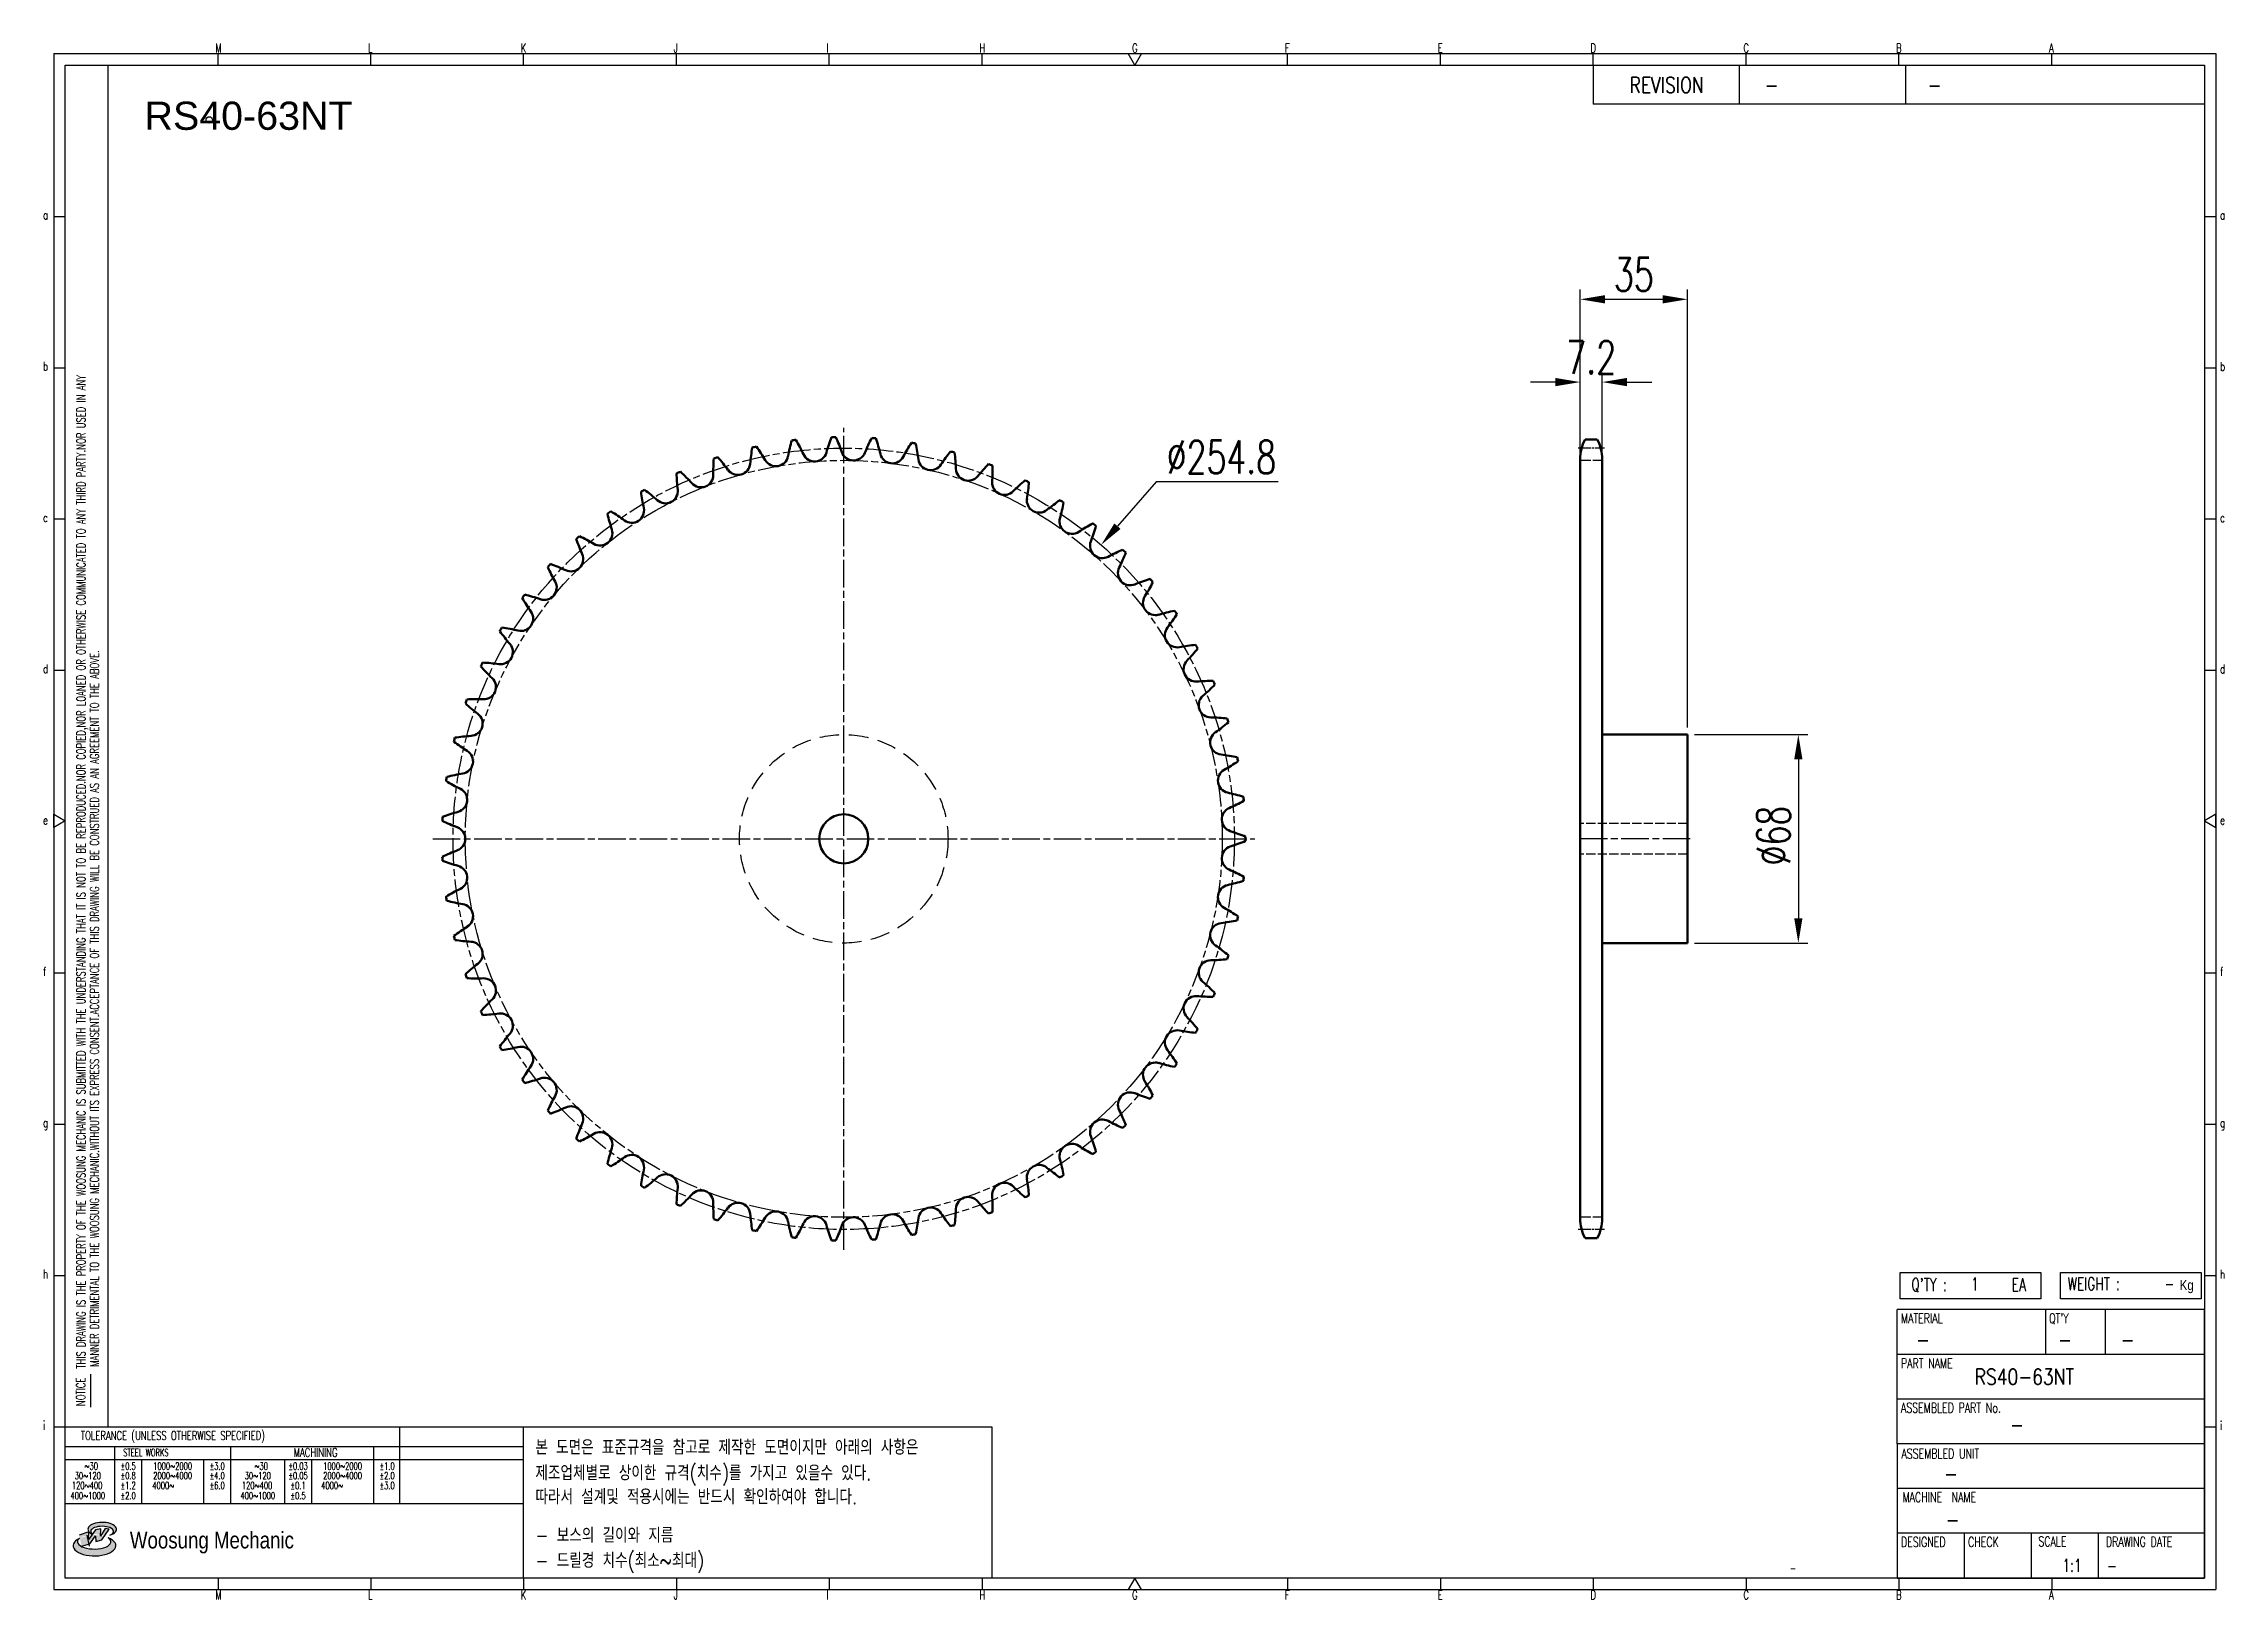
# Model space of a CAD drawing. Header units: millimetres. Extents: x 24040 to 24751, y 28 to 536.
import ezdxf
from ezdxf.enums import TextEntityAlignment as Align

# ---------------------------------------------------------------- set-up
doc = ezdxf.new("R2010")
doc.units = ezdxf.units.MM
for name, pattern in [('AM_ISO02W050', [7.5, 6, -1.5]), ('AM_ISO02W050x2', [3.75, 3, -0.75]), ('AM_ISO08W050', [18, 12, -1.5, 3, -1.5]), ('AM_ISO08W050x2', [9, 6, -0.75, 1.5, -0.75]), ('HIDDEN', [9.525, 6.35, -3.175])]:
    doc.linetypes.add(name, pattern=pattern)
for name, color, linetype, lineweight in [('AM_0N', 7, 'Continuous', 50), ('AM_3N', 6, 'AM_ISO02W050', 25), ('AM_7N', 4, 'AM_ISO08W050', 25)]:
    doc.layers.add(name, color=color, linetype=linetype, lineweight=lineweight)
for name, color, linetype in [('HL', 2, 'HIDDEN'), ('S-DIM', 7, 'Continuous'), ('TITLE', 7, 'Continuous'), ('도면레이아웃', 7, 'Continuous')]:
    doc.layers.add(name, color=color, linetype=linetype)
doc.styles.add('HAN', font='ROMANS.shx', dxfattribs={"width": 0.7, "bigfont": 'whgtxt.shx'})
doc.styles.add('HKD_ST2', font='romans.shx', dxfattribs={"width": 0.7, "height": 4, "bigfont": '@extfont2.shx'})
doc.styles.add('HSG', font='SIMPLEX.shx', dxfattribs={"width": 0.7, "bigfont": 'HSG.shx'})
doc.styles.add('ROMANS', font='romans.shx', dxfattribs={"width": 0.7, "bigfont": 'whgtxt.shx'})
doc.styles.add('SLDTEXTSTYLE4', font='arial.ttf', dxfattribs={"width": 0.8})
doc.styles.get("Standard").update_dxf_attribs({"font": 'arial.ttf'})
doc.dimstyles.new('APP23', dxfattribs={"dimscale": 4.5, "dimtxt": 2.4, "dimasz": 1.8, "dimexe": 0.7, "dimexo": 0.5, "dimgap": 0.6, "dimtad": 1, "dimtoh": 1, "dimdec": 1, "dimrnd": 0.01, "dimzin": 9, "dimdsep": 46, "dimtxsty": 'HSG', "dimcen": 0, "dimclrd": 1, "dimclre": 1, "dimclrt": 256, "dimazin": 2, "dimtp": 1, "dimtm": 1, "dimtfac": 0.5, "dimtdec": 1, "dimtix": 1, "dimtofl": 0, "dimtmove": 0, "dimatfit": 3, "dimfxl": 0, "dimtvp": 1, "dimtolj": 2, "dimlwd": -1, "dimlwe": -1, "dimarcsym": 0})

# ---------------------------------------------------------------- blocks, each defined once
blk = doc.blocks.new('SUYWSHJH')
at = {"layer": '도면레이아웃'}
h = blk.add_hatch(color=10, dxfattribs=at)
h.paths.add_polyline_path([(1.544, 35.177), (1.554, 34.966), (1.779, 35.034), (2.054, 35.422), (1.908, 35.446), (1.728, 35.167), (1.741, 35.439), (1.547, 35.405), (1.292, 35.041), (1.295, 35.33), (0.943, 35.208), (1.03, 34.8), (1.336, 34.885)])
edge = h.paths.add_edge_path()
edge.add_ellipse((1.795, 35.421), major_axis=(-0.53, 0), ratio=0.487785, start_angle=122.36065, end_angle=403.39574)
edge.add_line((1.411, 35.244), (1.419, 35.261))
edge.add_ellipse((1.798, 35.344), major_axis=(-0.423, 0), ratio=0.444396, start_angle=131.58977, end_angle=386.19408, ccw=False)
edge = h.paths.add_edge_path()
edge.add_ellipse((1.512, 34.815), major_axis=(-0.793, 0), ratio=0.480113, start_angle=314.67633, end_angle=590.85213)
edge.add_ellipse((1.501, 34.958), major_axis=(-0.62, 0), ratio=0.43311, start_angle=331.7024, end_angle=574.42495, ccw=False)
for p, q in [((0, 90.118), (80.15, 90.118)), ((0, 90.118), (0, 33.191)), ((6.089, 89.693), (6.089, 90.118)), ((11.753, 89.693), (11.753, 90.118)), ((17.418, 89.693), (17.418, 90.118)), ((23.082, 89.693), (23.082, 90.118)), ((28.746, 89.693), (28.746, 90.118)), ((34.411, 89.693), (34.411, 90.118)), ((45.739, 89.693), (45.739, 90.118)), ((51.404, 89.693), (51.404, 90.118)), ((57.068, 89.693), (57.068, 90.118)), ((62.732, 89.693), (62.732, 90.118)), ((68.397, 89.693), (68.397, 90.118)), ((74.061, 89.693), (74.061, 90.118)), ((80.15, 90.118), (80.15, 33.191)), ((0, 84.085), (0.425, 84.085)), ((79.725, 84.085), (80.15, 84.085)), ((0, 78.478), (0.425, 78.478)), ((79.725, 78.478), (80.15, 78.478)), ((0, 72.87), (0.425, 72.87)), ((79.725, 72.87), (80.15, 72.87)), ((0, 67.262), (0.425, 67.262)), ((79.725, 67.262), (80.15, 67.262)), ((0, 56.047), (0.425, 56.047)), ((79.725, 56.047), (80.15, 56.047)), ((0, 50.439), (0.425, 50.439)), ((79.725, 50.439), (80.15, 50.439)), ((0, 44.832), (0.425, 44.832)), ((79.725, 44.832), (80.15, 44.832)), ((1.377, 39.947), (1.377, 41.174)), ((0, 39.224), (0.425, 39.224)), ((79.725, 39.224), (80.15, 39.224)), ((0, 33.191), (80.15, 33.191)), ((6.089, 33.616), (6.089, 33.191)), ((11.753, 33.616), (11.753, 33.191)), ((17.418, 33.616), (17.418, 33.191)), ((23.082, 33.616), (23.082, 33.191)), ((28.746, 33.616), (28.746, 33.191)), ((34.411, 33.616), (34.411, 33.191)), ((45.739, 33.616), (45.739, 33.191)), ((51.404, 33.616), (51.404, 33.191)), ((57.068, 33.616), (57.068, 33.191)), ((62.732, 33.616), (62.732, 33.191)), ((68.397, 33.616), (68.397, 33.191)), ((74.061, 33.616), (74.061, 33.191))]:
    blk.add_line(p, q)
at = {"color": 2}
for p, q in [((2.017, 39.224), (2.017, 89.693)), ((0.425, 39.224), (17.418, 39.224)), ((12.816, 39.224), (12.816, 36.382)), ((17.418, 33.616), (17.418, 39.224)), ((0.425, 38.487), (17.418, 38.487)), ((0.425, 38.012), (17.418, 38.012)), ((2.257, 38.487), (2.257, 36.382)), ((3.257, 38.012), (3.257, 36.382)), ((5.557, 38.012), (5.557, 36.382)), ((6.557, 38.5), (6.557, 36.382)), ((8.557, 38.012), (8.557, 36.382)), ((9.557, 38.026), (9.557, 36.382)), ((11.857, 38.487), (11.857, 36.382)), ((0.425, 36.382), (17.418, 36.382))]:
    blk.add_line(p, q, dxfattribs=at)
at = {"color": 6, "ltscale": 0.5}
for p, q in [((57.068, 89.693), (57.068, 88.246)), ((62.47, 89.693), (62.47, 88.246)), ((68.635, 89.693), (68.635, 88.246)), ((79.725, 88.246), (57.068, 88.246)), ((68.336, 38.59), (68.336, 43.563)), ((79.725, 43.563), (68.336, 43.563)), ((73.827, 43.563), (73.827, 41.905)), ((76.037, 43.563), (76.037, 41.905)), ((79.725, 38.59), (79.725, 43.563)), ((79.725, 41.905), (68.336, 41.905)), ((79.725, 40.248), (68.336, 40.248)), ((68.336, 38.59), (68.336, 33.616)), ((79.725, 38.59), (68.336, 38.59)), ((79.725, 33.616), (79.725, 38.59)), ((79.725, 36.932), (68.336, 36.932)), ((79.725, 35.274), (68.336, 35.274)), ((70.822, 33.616), (70.822, 35.274)), ((73.309, 33.616), (73.309, 35.274)), ((75.796, 33.616), (75.796, 35.274)), ((68.336, 33.616), (79.725, 33.616))]:
    blk.add_line(p, q, dxfattribs=at)
for points in [[(40.075, 89.693), (39.83, 90.118), (40.32, 90.118)], [(0.425, 89.693), (79.725, 89.693), (79.725, 33.616), (0.425, 33.616)], [(0.425, 61.679), (0, 61.433), (0, 61.924)], [(79.725, 61.679), (80.15, 61.433), (80.15, 61.924)], [(40.075, 33.616), (39.83, 33.191), (40.32, 33.191)]]:
    blk.add_lwpolyline(points, close=True)
at = {"layer": 'TITLE', "color": 20}
for p, q in [((68.449, 43.961), (68.449, 44.936)), ((68.449, 44.936), (73.654, 44.936)), ((73.654, 44.936), (73.654, 43.961)), ((74.39, 43.961), (74.39, 44.936)), ((74.39, 44.936), (79.595, 44.936)), ((79.595, 44.936), (79.595, 43.961)), ((73.654, 43.961), (68.449, 43.961)), ((79.595, 43.961), (74.39, 43.961))]:
    blk.add_line(p, q, dxfattribs=at)
at = {"layer": '도면레이아웃'}
for p, q in [((1.295, 35.33), (0.943, 35.208)), ((1.03, 34.8), (1.336, 34.885)), ((1.224, 35.208), (1.311, 34.8)), ((1.224, 35.208), (1.224, 35.208)), ((1.547, 35.405), (1.292, 35.041)), ((1.292, 35.041), (1.295, 35.33)), ((1.336, 34.885), (1.544, 35.177)), ((1.419, 35.261), (1.411, 35.244)), ((1.544, 35.177), (1.554, 34.966)), ((1.741, 35.439), (1.547, 35.405)), ((1.554, 34.966), (1.779, 35.034)), ((1.908, 35.446), (1.728, 35.167)), ((1.728, 35.167), (1.741, 35.439)), ((1.779, 35.034), (2.054, 35.422)), ((2.054, 35.422), (1.908, 35.446))]:
    blk.add_line(p, q, dxfattribs=at)
for centre, major_axis, ratio, start_param, end_param in [((1.795, 35.421), (-0.53, 0), 0.487785, 2.135596, 7.040584), ((1.512, 34.815), (-0.793, 0), 0.480113, 5.492138, 10.312315), ((1.501, 34.958), (-0.62, 0), 0.43311, 5.789299, 10.025607), ((1.798, 35.344), (-0.423, 0), 0.444396, 2.296675, 6.740358)]:
    blk.add_ellipse(centre, major_axis=major_axis, ratio=ratio, start_param=start_param, end_param=end_param, dxfattribs=at)
at = {"color": 4, "style": 'HKD_ST2', "width": 0.7}
for s, p in [('M', (5.988, 90.164)), ('L', (11.652, 90.164)), ('K', (17.316, 90.164)), ('J', (22.981, 90.164)), ('I', (28.645, 90.164)), ('H', (34.309, 90.164)), ('G', (39.974, 90.164)), ('F', (45.638, 90.164)), ('E', (51.302, 90.164)), ('D', (56.967, 90.164)), ('C', (62.631, 90.164)), ('B', (68.295, 90.164)), ('A', (73.96, 90.164)), ('a', (-0.395, 83.976)), ('a', (80.305, 83.97)), ('b', (-0.395, 78.368)), ('b', (80.305, 78.362)), ('c', (-0.395, 72.76)), ('c', (80.305, 72.754)), ('d', (-0.395, 67.153)), ('d', (80.305, 67.147)), ('e', (-0.395, 61.545)), ('e', (80.305, 61.539)), ('f', (-0.395, 55.937)), ('f', (80.305, 55.931)), ('g', (-0.395, 50.33)), ('g', (80.305, 50.324)), ('h', (-0.395, 44.722)), ('h', (80.305, 44.716)), ('i', (-0.395, 39.114)), ('i', (80.305, 39.108)), ('M', (5.988, 32.824)), ('L', (11.652, 32.824)), ('K', (17.316, 32.824)), ('J', (22.981, 32.824)), ('I', (28.645, 32.824)), ('H', (34.309, 32.824)), ('G', (39.974, 32.824)), ('F', (45.638, 32.824)), ('E', (51.302, 32.824)), ('D', (56.967, 32.824)), ('C', (62.631, 32.824)), ('B', (68.295, 32.824)), ('A', (73.96, 32.824))]:
    blk.add_text(s, height=0.326, dxfattribs=at).set_placement(p)
for s, height, style, width, p in [('REVISION', 0.5806, 'HAN', 0.8, (58.415, 88.664)), ('-', 0.581, 'HAN', 0.8, (63.426, 88.664)), ('-', 0.581, 'HAN', 0.8, (69.468, 88.664)), ("Q'TY : ", 0.4746, 'HKD_ST2', 0.7, (68.857, 44.253)), ('1', 0.475, 'HKD_ST2', 0.7, (71.071, 44.275)), ('EA', 0.4746, 'HKD_ST2', 0.7, (72.578, 44.253)), ('WEIGHT : ', 0.4746, 'HKD_ST2', 0.7, (74.65, 44.286)), ('-', 0.581, 'HAN', 0.8, (69.029, 42.157)), ('-', 0.581, 'HAN', 0.8, (74.289, 42.157)), ('-', 0.581, 'HAN', 0.8, (76.623, 42.157)), ('-', 0.581, 'HAN', 0.8, (72.515, 39.013)), ('-', 0.581, 'HAN', 0.8, (70.067, 37.189)), ('-', 0.581, 'HAN', 0.8, (70.126, 35.48)), ('1:1', 0.4746, 'HKD_ST2', 0.7, (74.458, 33.848)), ('-', 0.475, 'HKD_ST2', 0.7, (76.112, 33.837))]:
    blk.add_text(s, height=height, dxfattribs=dict(style=style, width=width)).set_placement(p)
at = {"color": 6, "style": 'HKD_ST2', "width": 0.7}
for s, p in [(' THIS DRAWING IS THE PROPERTY OF THE WOOSUNG MECHANIC IS SUBMITTED WITH THE UNDERSTANDING THAT IT IS NOT TO BE REPRODUCED.NOR COPIED,NOR LOANED OR OTHERWISE COMMUNICATED TO ANY THIRD PARTY.NOR USED IN ANY', (1.173, 41.217)), ('MANNER DETRIMENTAL TO THE WOOSUNG MECHANIC.WITHOUT ITS EXPRESS CONSENT.ACCEPTANCE OF THIS DRAWING WILL BE CONSTRUED AS AN AGREEMENT TO THE ABOVE.', (1.672, 41.447))]:
    blk.add_text(s, height=0.326266, rotation=90, dxfattribs=at).set_placement(p)
at = {"style": 'HKD_ST2', "width": 0.7}
blk.add_text('-', height=0.475, dxfattribs=at).set_placement((78.613, 44.286), align=Align.RIGHT)
at = {"color": 4, "style": 'HKD_ST2', "width": 0.7}
for s, height, p in [('MATERIAL', 0.3651, (68.474, 43.425)), ("QT'Y", 0.3651, (73.965, 43.425)), ('PART NAME', 0.3651, (68.474, 41.756)), ('ASSEMBLED PART No.', 0.36511, (68.474, 40.109)), ('ASSEMBLED UNIT', 0.36511, (68.49, 38.408)), ('MACHINE  NAME', 0.36511, (68.532, 36.794)), ('DESIGNED', 0.3651, (68.474, 35.136)), ('CHECK', 0.3651, (70.961, 35.136)), ('SCALE', 0.3651, (73.566, 35.153)), ('DRAWING DATE', 0.36511, (76.071, 35.141))]:
    blk.add_text(s, height=height, dxfattribs=at).set_placement(p, align=Align.TOP_LEFT)
at = {"style": 'HKD_ST2', "width": 0.7}
blk.add_text('NOTICE', height=0.3263, rotation=90, dxfattribs=at).set_placement((1.163, 39.988))
for s, height, style, width, p in [('TOLERANCE (UNLESS OTHERWISE SPECIFIED)', 0.32627, 'HKD_ST2', 0.7, (4.417, 38.896)), ('-', 0.326, 'ROMANS', 0.65, (64.469, 33.975))]:
    blk.add_text(s, height=height, dxfattribs=dict(style=style, width=width)).set_placement(p, align=Align.MIDDLE_CENTER)
at = {"color": 4, "style": 'HKD_ST2', "width": 0.7}
for s, height, p in [('STEEL WORKS', 0.26101, (3.416, 38.268)), ('MACHINING', 0.3263, (9.707, 38.27)), ('%%P0.5', 0.261, (2.757, 37.762)), ('%%P0.8', 0.261, (2.757, 37.411)), ('%%P3.0', 0.261, (6.057, 37.762)), ('%%P4.0', 0.261, (6.057, 37.411)), ('%%P0.03', 0.261, (9.057, 37.762)), ('%%P0.05', 0.261, (9.057, 37.411)), ('%%P1.0', 0.261, (12.357, 37.762)), ('%%P2.0', 0.261, (12.357, 37.411)), ('%%P1.2', 0.261, (2.757, 37.045)), ('%%P2.0', 0.261, (2.757, 36.67)), ('%%P6.0', 0.261, (6.057, 37.045)), ('%%P0.1', 0.261, (9.057, 37.045)), ('%%P0.5', 0.261, (9.057, 36.67)), ('%%P3.0', 0.261, (12.357, 37.045))]:
    blk.add_text(s, height=height, dxfattribs=at).set_placement(p, align=Align.MIDDLE)
for s, height, p in [('30%%126120', 0.261, (1.263, 37.411)), ('%%12630', 0.261, (1.389, 37.762)), ('2000%%1264000', 0.26101, (4.407, 37.411)), ('1000%%1262000', 0.26101, (4.407, 37.762)), ('30%%126120', 0.261, (7.563, 37.411)), ('%%12630', 0.261, (7.689, 37.762)), ('2000%%1264000', 0.26101, (10.707, 37.411)), ('1000%%1262000', 0.26101, (10.707, 37.762)), ('400%%1261000', 0.26101, (1.263, 36.67)), ('120%%126400', 0.26101, (1.237, 37.045)), ('4000%%126', 0.261, (4.061, 37.045)), ('400%%1261000', 0.26101, (7.563, 36.67)), ('120%%126400', 0.26101, (7.537, 37.045)), ('4000%%126', 0.261, (10.321, 37.045))]:
    blk.add_text(s, height=height, dxfattribs=at).set_placement(p, align=Align.MIDDLE_CENTER)
at = {"color": 1, "style": 'SLDTEXTSTYLE4', "width": 0.8}
blk.add_text('Woosung Mechanic', height=0.61957, dxfattribs=at).set_placement((2.822, 34.711))
at = {"layer": 'TITLE', "width": 0.8}
blk.add_text('Kg', height=0.3789, dxfattribs=at).set_placement((78.807, 44.286))
blk = doc.blocks.new('*D2')
at = {"layer": 'Defpoints', "color": 0, "transparency": 16777216}
for p in [(24384.39, 372.27), (24216.55, 180.58)]:
    blk.add_point(p, dxfattribs=at)
at = {"layer": 'S-DIM', "color": 1, "transparency": 16777216}
for p, q in [((24402.38, 392.81), (24389.73, 378.37)), ((24442.16, 392.81), (24402.38, 392.81))]:
    blk.add_line(p, q, dxfattribs=at)
blk.add_solid([(24388.71, 379.26), (24390.74, 377.48), (24384.39, 372.27)], dxfattribs=at)
at = {"layer": 'S-DIM', "transparency": 16777216, "insert": (24423.62, 400.91), "char_height": 10.8, "attachment_point": 5, "style": 'HSG'}
blk.add_mtext('\\A2;∅254.8', dxfattribs=at)
blk = doc.blocks.new('*D3')
at = {"layer": 'Defpoints', "color": 0, "transparency": 16777216}
for p in [(24547.8, 425.36), (24540.6, 399.84), (24547.8, 399.84)]:
    blk.add_point(p, dxfattribs=at)
at = {"layer": 'S-DIM', "color": 1, "transparency": 16777216}
for p, q in [((24540.6, 402.09), (24540.6, 428.51)), ((24547.8, 402.09), (24547.8, 428.51)), ((24532.5, 425.36), (24524.4, 425.36)), ((24555.9, 425.36), (24564, 425.36))]:
    blk.add_line(p, q, dxfattribs=at)
for points in [[(24532.5, 426.71), (24532.5, 424.01), (24540.6, 425.36)], [(24555.9, 426.71), (24555.9, 424.01), (24547.8, 425.36)]]:
    blk.add_solid(points, dxfattribs=at)
at = {"layer": 'S-DIM', "transparency": 16777216, "insert": (24544.2, 433.46), "char_height": 10.8, "attachment_point": 5, "style": 'HSG'}
blk.add_mtext('\\A2;7.2', dxfattribs=at)
blk = doc.blocks.new('*D4')
at = {"layer": 'Defpoints', "color": 0, "transparency": 16777216}
for p in [(24575.6, 452.36), (24540.6, 399.84), (24575.6, 310.43)]:
    blk.add_point(p, dxfattribs=at)
at = {"layer": 'S-DIM', "color": 1, "transparency": 16777216}
for p, q in [((24540.6, 402.09), (24540.6, 455.51)), ((24575.6, 312.68), (24575.6, 455.51)), ((24548.7, 452.36), (24567.5, 452.36))]:
    blk.add_line(p, q, dxfattribs=at)
for points in [[(24548.7, 453.71), (24548.7, 451.01), (24540.6, 452.36)], [(24567.5, 453.71), (24567.5, 451.01), (24575.6, 452.36)]]:
    blk.add_solid(points, dxfattribs=at)
at = {"layer": 'S-DIM', "transparency": 16777216, "insert": (24558.1, 460.46), "char_height": 10.8, "attachment_point": 5, "style": 'HSG'}
blk.add_mtext('\\A2;35', dxfattribs=at)
blk = doc.blocks.new('*D5')
at = {"layer": 'Defpoints', "color": 0, "transparency": 16777216}
for p in [(24575.6, 310.43), (24575.6, 242.43), (24611.76, 242.43)]:
    blk.add_point(p, dxfattribs=at)
at = {"layer": 'S-DIM', "color": 1, "transparency": 16777216}
for p, q in [((24577.85, 310.43), (24614.91, 310.43)), ((24611.76, 302.33), (24611.76, 250.53)), ((24577.85, 242.43), (24614.91, 242.43))]:
    blk.add_line(p, q, dxfattribs=at)
for points in [[(24610.41, 302.33), (24613.11, 302.33), (24611.76, 310.43)], [(24610.41, 250.53), (24613.11, 250.53), (24611.76, 242.43)]]:
    blk.add_solid(points, dxfattribs=at)
at = {"layer": 'S-DIM', "transparency": 16777216, "insert": (24603.66, 277.49), "char_height": 10.8, "attachment_point": 5, "rotation": 90, "style": 'HSG'}
blk.add_mtext('\\A2;%%c68', dxfattribs=at)

msp = doc.modelspace()

# ---------------------------------------------------------------- linework, layer by layer
at = {"color": 4}
msp.add_lwpolyline([(24196.08, 84.73), (24348.8, 84.73), (24348.8, 35.39), (24196.08, 35.39)], close=True, dxfattribs=at)
msp.add_circle((24093.57, 510.83), 1.06)
at = {"layer": 'AM_0N'}
for p, q in [((24542.21, 406.62), (24546.19, 406.62)), ((24540.6, 400.22), (24540.6, 152.63)), ((24547.8, 400.22), (24547.8, 152.63)), ((24547.8, 310.43), (24575.6, 310.43)), ((24575.6, 310.43), (24575.6, 242.43)), ((24547.8, 242.43), (24575.6, 242.43)), ((24542.21, 146.23), (24546.19, 146.23))]:
    msp.add_line(p, q, dxfattribs=at)
msp.add_circle((24300.47, 276.43), 8, dxfattribs=at)
for centre, radius, start, end in [((24343.22, 389.65), 62.01, 164.35805, 169.28571), ((24300.47, 276.43), 131.04, 96.84592, 97.4398), ((24231.11, 375.6), 62.01, 25, 29.92766), ((24354.28, 384.83), 62.01, 158.64376, 163.57143), ((24300.47, 276.43), 131.04, 91.13163, 91.72551), ((24241.33, 382.01), 62.01, 19.28571, 24.21338), ((24364.8, 378.93), 62.01, 152.92948, 157.85714), ((24300.47, 276.43), 131.04, 85.41735, 86.01122), ((24252.14, 387.38), 62.01, 13.57143, 18.49909), ((24374.69, 372.02), 62.01, 147.21519, 152.14286), ((24300.47, 276.43), 131.04, 79.70306, 80.29694), ((24263.42, 391.64), 62.01, 7.85714, 12.78481), ((24554.1, 400.22), 13.5, 151.70092, 180), ((24534.3, 400.22), 13.5, 0, 28.29908), ((24319.93, 395.87), 62.01, 175.78662, 180.71429), ((24300.47, 276.43), 131.04, 108.27449, 108.86837), ((24212.83, 359.89), 62.01, 36.42857, 41.35624), ((24265.96, 399.1), 4.01, 216.42857, 355), ((24331.73, 393.34), 62.01, 170.07234, 175), ((24300.47, 276.43), 131.04, 102.5602, 103.15408), ((24221.58, 368.2), 62.01, 30.71429, 35.64195), ((24278.34, 401.92), 4.01, 210.71429, 349.28571), ((24290.95, 403.5), 4.01, 205, 343.57143), ((24303.65, 403.82), 4.01, 199.28571, 337.85714), ((24316.32, 402.87), 4.01, 193.57143, 332.14286), ((24328.83, 400.66), 4.01, 187.85714, 326.42857), ((24383.84, 364.15), 62.01, 141.50091, 146.42857), ((24300.47, 276.43), 131.04, 73.98878, 74.58265), ((24275.08, 394.75), 62.01, 2.14286, 7.07052), ((24392.16, 355.42), 62.01, 135.78662, 140.71429), ((24300.47, 276.43), 131.04, 68.27449, 68.86837), ((24300.47, 276.43), 131.04, 113.98878, 114.58265), ((24307.94, 397.22), 62.01, 181.50091, 186.42857), ((24204.96, 350.75), 62.01, 42.14286, 47.07052), ((24253.92, 395.05), 4.01, 222.14286, 0.71429), ((24341.06, 397.22), 4.01, 182.14286, 320.71429), ((24352.88, 392.58), 4.01, 176.42857, 315), ((24286.99, 396.7), 62.01, 356.42857, 1.35624), ((24399.57, 345.9), 62.01, 130.07234, 135), ((24300.47, 276.43), 131.04, 62.5602, 63.15408), ((24299.03, 397.44), 62.01, 350.71429, 355.64195), ((24231.33, 383.47), 4.01, 233.57143, 12.14286), ((24300.47, 276.43), 131.04, 119.70306, 120.29694), ((24295.88, 397.36), 62.01, 187.21519, 192.14286), ((24198.03, 340.87), 62.01, 47.85714, 52.78481), ((24242.34, 389.83), 4.01, 227.85714, 6.42857), ((24364.19, 386.79), 4.01, 170.71429, 309.28571), ((24405.99, 335.68), 62.01, 124.35805, 129.28571), ((24311.08, 396.98), 62.01, 345, 349.92766), ((24300.47, 276.43), 131.04, 56.84592, 57.4398), ((24221.02, 376.06), 4.01, 239.28571, 17.85714), ((24300.47, 276.43), 131.04, 125.41735, 126.01122), ((24283.86, 396.3), 62.01, 192.92948, 197.85714), ((24192.13, 330.35), 62.01, 53.57143, 58.49909), ((24374.86, 379.89), 4.01, 165, 303.57143), ((24411.37, 324.88), 62.01, 118.64376, 123.57143), ((24323.03, 395.33), 62.01, 339.28571, 344.21338), ((24300.47, 276.43), 131.04, 51.13163, 51.72551), ((24300.47, 276.43), 131.04, 131.13163, 131.72551), ((24272.01, 394.05), 62.01, 198.64376, 203.57143), ((24187.3, 319.29), 62.01, 59.28571, 64.21338), ((24384.79, 371.97), 4.01, 159.28571, 297.85714), ((24415.64, 313.6), 62.01, 112.92948, 117.85714), ((24300.47, 276.43), 131.04, 45.41735, 46.01122), ((24300.47, 276.43), 131.04, 136.84592, 137.4398), ((24260.44, 390.64), 62.01, 204.35805, 209.28571), ((24183.59, 307.81), 62.01, 65, 69.92766), ((24211.49, 367.65), 4.01, 245, 23.57143), ((24393.89, 363.1), 4.01, 153.57143, 292.14286), ((24334.76, 392.49), 62.01, 333.57143, 338.49909), ((24300.47, 276.43), 131.04, 142.5602, 143.15408), ((24181.05, 296.02), 62.01, 70.71429, 75.64195), ((24202.85, 358.34), 4.01, 250.71429, 29.28571), ((24418.77, 301.95), 62.01, 107.21519, 112.14286), ((24346.15, 388.5), 62.01, 327.85714, 332.78481), ((24300.47, 276.43), 131.04, 39.70306, 40.29694), ((24195.18, 348.21), 4.01, 256.42857, 35), ((24249.27, 386.08), 62.01, 210.07234, 215), ((24402.05, 353.37), 4.01, 147.85714, 286.42857), ((24420.72, 290.04), 62.01, 101.50091, 106.42857), ((24357.08, 383.39), 62.01, 322.14286, 327.07052), ((24300.47, 276.43), 131.04, 33.98878, 34.58265), ((24300.47, 276.43), 131.04, 148.27449, 148.86837), ((24238.6, 380.44), 62.01, 215.78662, 220.71429), ((24179.69, 284.03), 62.01, 76.42857, 81.35624), ((24409.21, 342.87), 4.01, 142.14286, 280.71429), ((24188.56, 337.37), 4.01, 262.14286, 40.71429), ((24421.48, 278), 62.01, 95.78662, 100.71429), ((24415.28, 331.72), 4.01, 136.42857, 275), ((24367.45, 377.23), 62.01, 316.42857, 321.35624), ((24300.47, 276.43), 131.04, 28.27449, 28.86837), ((24300.47, 276.43), 131.04, 153.98878, 154.58265), ((24228.55, 373.76), 62.01, 221.50091, 226.42857), ((24179.53, 271.97), 62.01, 82.14286, 87.07052), ((24183.05, 325.93), 4.01, 267.85714, 46.42857), ((24421.04, 265.94), 62.01, 90.07234, 95), ((24300.47, 276.43), 131.04, 22.5602, 23.15408), ((24300.47, 276.43), 131.04, 159.70306, 160.29694), ((24219.22, 366.12), 62.01, 227.21519, 232.14286), ((24180.58, 259.95), 62.01, 87.85714, 92.78481), ((24420.22, 320.01), 4.01, 130.71429, 269.28571), ((24377.15, 370.06), 62.01, 310.71429, 315.64195), ((24178.7, 313.99), 4.01, 273.57143, 52.14286), ((24419.4, 253.99), 62.01, 84.35805, 89.28571), ((24386.09, 361.96), 62.01, 305, 309.92766), ((24300.47, 276.43), 131.04, 16.84592, 17.4398), ((24300.47, 276.43), 131.04, 165.41735, 166.01122), ((24210.69, 357.58), 62.01, 232.92948, 237.85714), ((24182.81, 248.09), 62.01, 93.57143, 98.49909), ((24423.96, 307.87), 4.01, 125, 263.57143), ((24175.57, 301.68), 4.01, 279.28571, 57.85714), ((24426.48, 295.42), 4.01, 119.28571, 257.85714), ((24416.57, 242.26), 62.01, 78.64376, 83.57143), ((24394.18, 353.01), 62.01, 299.28571, 304.21338), ((24300.47, 276.43), 131.04, 11.13163, 11.72551), ((24300.47, 276.43), 131.04, 171.13163, 171.72551), ((24203.06, 348.24), 62.01, 238.64376, 243.57143), ((24186.22, 236.52), 62.01, 99.28571, 104.21338), ((24173.67, 289.12), 4.01, 285, 63.57143), ((24190.76, 225.34), 62.01, 105, 109.92766), ((24427.75, 282.78), 4.01, 113.57143, 252.14286), ((24412.59, 230.87), 62.01, 72.92948, 77.85714), ((24401.34, 343.29), 62.01, 293.57143, 298.49909), ((24300.47, 276.43), 131.04, 5.41735, 6.01122), ((24300.47, 276.43), 131.04, 176.84592, 177.4398), ((24196.39, 338.18), 62.01, 244.35805, 249.28571), ((24173.04, 276.43), 4.01, 290.71429, 69.28571), ((24407.5, 219.94), 62.01, 67.21519, 72.14286), ((24196.39, 214.67), 62.01, 110.71429, 115.64195), ((24300.47, 276.43), 131.04, 182.5602, 183.15408), ((24427.75, 270.08), 4.01, 107.85714, 246.42857), ((24407.5, 332.92), 62.01, 287.85714, 292.78481), ((24300.47, 276.43), 131.04, 359.70306, 0.29694), ((24190.76, 327.51), 62.01, 250.07234, 255), ((24173.67, 263.74), 4.01, 296.42857, 75), ((24401.34, 209.56), 62.01, 61.50091, 66.42857), ((24300.47, 276.43), 131.04, 353.98878, 354.58265), ((24203.06, 204.61), 62.01, 116.42857, 121.35624), ((24300.47, 276.43), 131.04, 188.27449, 188.86837), ((24186.22, 316.34), 62.01, 255.78662, 260.71429), ((24426.48, 257.43), 4.01, 102.14286, 240.71429), ((24412.59, 321.98), 62.01, 282.14286, 287.07052), ((24175.57, 251.18), 4.01, 302.14286, 80.71429), ((24423.96, 244.98), 4.01, 96.42857, 235), ((24416.57, 310.59), 62.01, 276.42857, 281.35624), ((24394.18, 199.85), 62.01, 55.78662, 60.71429), ((24300.47, 276.43), 131.04, 348.27449, 348.86837), ((24210.69, 195.27), 62.01, 122.14286, 127.07052), ((24300.47, 276.43), 131.04, 193.98878, 194.58265), ((24182.81, 304.76), 62.01, 261.50091, 266.42857), ((24178.7, 238.87), 4.01, 307.85714, 86.42857), ((24219.22, 186.74), 62.01, 127.85714, 132.78481), ((24420.22, 232.84), 4.01, 90.71429, 229.28571), ((24419.4, 298.86), 62.01, 270.71429, 275.64195), ((24386.09, 190.9), 62.01, 50.07234, 55), ((24300.47, 276.43), 131.04, 342.5602, 343.15408), ((24300.47, 276.43), 131.04, 199.70306, 200.29694), ((24180.58, 292.91), 62.01, 267.21519, 272.14286), ((24183.05, 226.93), 4.01, 313.57143, 92.14286), ((24377.15, 182.8), 62.01, 44.35805, 49.28571), ((24228.55, 179.09), 62.01, 133.57143, 138.49909), ((24415.28, 221.14), 4.01, 85, 223.57143), ((24421.04, 286.91), 62.01, 265, 269.92766), ((24300.47, 276.43), 131.04, 336.84592, 337.4398), ((24300.47, 276.43), 131.04, 205.41735, 206.01122), ((24179.53, 280.89), 62.01, 272.92948, 277.85714), ((24188.56, 215.48), 4.01, 319.28571, 97.85714), ((24409.21, 209.98), 4.01, 79.28571, 217.85714), ((24421.48, 274.85), 62.01, 259.28571, 264.21338), ((24367.45, 175.63), 62.01, 38.64376, 43.57143), ((24300.47, 276.43), 131.04, 331.13163, 331.72551), ((24238.6, 172.41), 62.01, 139.28571, 144.21338), ((24300.47, 276.43), 131.04, 211.13163, 211.72551), ((24179.69, 268.82), 62.01, 278.64376, 283.57143), ((24195.18, 204.64), 4.01, 325, 103.57143), ((24357.08, 169.46), 62.01, 32.92948, 37.85714), ((24249.27, 166.77), 62.01, 145, 149.92766), ((24402.05, 199.48), 4.01, 73.57143, 212.14286), ((24420.72, 262.81), 62.01, 253.57143, 258.49909), ((24300.47, 276.43), 131.04, 325.41735, 326.01122), ((24300.47, 276.43), 131.04, 216.84592, 217.4398), ((24181.05, 256.83), 62.01, 284.35805, 289.28571), ((24202.85, 194.52), 4.01, 330.71429, 109.28571), ((24260.44, 162.22), 62.01, 150.71429, 155.64195), ((24393.89, 189.75), 4.01, 67.85714, 206.42857), ((24418.77, 250.91), 62.01, 247.85714, 252.78481), ((24346.15, 164.36), 62.01, 27.21519, 32.14286), ((24300.47, 276.43), 131.04, 319.70306, 320.29694), ((24300.47, 276.43), 131.04, 222.5602, 223.15408), ((24183.59, 245.04), 62.01, 290.07234, 295), ((24211.49, 185.2), 4.01, 336.42857, 115), ((24334.76, 160.36), 62.01, 21.50091, 26.42857), ((24272.01, 158.8), 62.01, 156.42857, 161.35624), ((24300.47, 276.43), 131.04, 228.27449, 228.86837), ((24187.3, 233.56), 62.01, 295.78662, 300.71429), ((24221.02, 176.8), 4.01, 342.14286, 120.71429), ((24384.79, 180.88), 4.01, 62.14286, 200.71429), ((24323.03, 157.53), 62.01, 15.78662, 20.71429), ((24415.64, 239.25), 62.01, 242.14286, 247.07052), ((24300.47, 276.43), 131.04, 313.98878, 314.58265), ((24283.86, 156.55), 62.01, 162.14286, 167.07052), ((24192.13, 222.5), 62.01, 301.50091, 306.42857), ((24231.33, 169.38), 4.01, 347.85714, 126.42857), ((24374.86, 172.96), 4.01, 56.42857, 195), ((24311.08, 155.87), 62.01, 10.07234, 15), ((24411.37, 227.97), 62.01, 236.42857, 241.35624), ((24300.47, 276.43), 131.04, 308.27449, 308.86837), ((24300.47, 276.43), 131.04, 233.98878, 234.58265), ((24295.88, 155.49), 62.01, 167.85714, 172.78481), ((24198.03, 211.98), 62.01, 307.21519, 312.14286), ((24242.34, 163.03), 4.01, 353.57143, 132.14286), ((24352.88, 160.27), 4.01, 45, 183.57143), ((24364.19, 166.07), 4.01, 50.71429, 189.28571), ((24299.03, 155.41), 62.01, 4.35805, 9.28571), ((24405.99, 217.17), 62.01, 230.71429, 235.64195), ((24300.47, 276.43), 131.04, 302.5602, 303.15408), ((24300.47, 276.43), 131.04, 239.70306, 240.29694), ((24307.94, 155.64), 62.01, 173.57143, 178.49909), ((24300.47, 276.43), 131.04, 245.41735, 246.01122), ((24204.96, 202.1), 62.01, 312.92948, 317.85714), ((24253.92, 157.8), 4.01, 359.28571, 137.85714), ((24319.93, 156.98), 62.01, 179.28571, 184.21338), ((24265.96, 153.76), 4.01, 5, 143.57143), ((24341.06, 155.63), 4.01, 39.28571, 177.85714), ((24392.16, 197.44), 62.01, 219.28571, 224.21338), ((24286.99, 156.16), 62.01, 358.64376, 3.57143), ((24399.57, 206.96), 62.01, 225, 229.92766), ((24300.47, 276.43), 131.04, 296.84592, 297.4398), ((24300.47, 276.43), 131.04, 251.13163, 251.72551), ((24212.83, 192.96), 62.01, 318.64376, 323.57143), ((24331.73, 159.51), 62.01, 185, 189.92766), ((24221.58, 184.65), 62.01, 324.35805, 329.28571), ((24278.34, 150.93), 4.01, 10.71429, 149.28571), ((24343.22, 163.21), 62.01, 190.71429, 195.64195), ((24231.11, 177.25), 62.01, 330.07234, 335), ((24290.95, 149.35), 4.01, 16.42857, 155), ((24354.28, 168.02), 62.01, 196.42857, 201.35624), ((24241.33, 170.84), 62.01, 335.78662, 340.71429), ((24303.65, 149.03), 4.01, 22.14286, 160.71429), ((24364.8, 173.92), 62.01, 202.14286, 207.07052), ((24252.14, 165.48), 62.01, 341.50091, 346.42857), ((24316.32, 149.98), 4.01, 27.85714, 166.42857), ((24374.69, 180.83), 62.01, 207.85714, 212.78481), ((24263.42, 161.22), 62.01, 347.21519, 352.14286), ((24328.83, 152.19), 4.01, 33.57143, 172.14286), ((24383.84, 188.7), 62.01, 213.57143, 218.49909), ((24300.47, 276.43), 131.04, 285.41735, 286.01122), ((24275.08, 158.1), 62.01, 352.92948, 357.85714), ((24300.47, 276.43), 131.04, 291.13163, 291.72551), ((24554.1, 152.63), 13.5, 180, 208.29908), ((24534.3, 152.63), 13.5, 331.70092, 0), ((24300.47, 276.43), 131.04, 256.84592, 257.4398), ((24300.47, 276.43), 131.04, 262.5602, 263.15408), ((24300.47, 276.43), 131.04, 268.27449, 268.86837), ((24300.47, 276.43), 131.04, 273.98878, 274.58265), ((24300.47, 276.43), 131.04, 279.70306, 280.29694)]:
    msp.add_arc(centre, radius, start, end, dxfattribs=at)
at = {"layer": 'AM_3N', "linetype": 'AM_ISO02W050x2'}
for p, q in [((24547.8, 399.84), (24540.6, 399.84)), ((24547.8, 153.01), (24540.6, 153.01))]:
    msp.add_line(p, q, dxfattribs=at)
at = {"layer": 'AM_3N', "color": 2, "linetype": 'AM_ISO02W050x2'}
for p, q in [((24575.6, 281.43), (24540.6, 281.43)), ((24575.6, 271.43), (24540.6, 271.43))]:
    msp.add_line(p, q, dxfattribs=at)
at = {"layer": 'AM_7N', "linetype": 'AM_ISO08W050x2', "ltscale": 1.5}
for p, q in [((24300.47, 142.38), (24300.47, 410.47)), ((24166.43, 276.43), (24434.52, 276.43)), ((24576.54, 276.43), (24539.83, 276.43))]:
    msp.add_line(p, q, dxfattribs=at)
at = {"layer": 'AM_7N', "linetype": 'AM_ISO08W050x2', "ltscale": 0.5}
for p, q in [((24548.56, 403.82), (24539.83, 403.82)), ((24548.56, 149.03), (24539.83, 149.03))]:
    msp.add_line(p, q, dxfattribs=at)
at = {"layer": 'AM_7N', "linetype": 'AM_ISO08W050x2', "ltscale": 1.5}
for radius in [127.39, 123.42]:
    msp.add_circle((24300.47, 276.43), radius, dxfattribs=at)
at = {"layer": 'HL'}
msp.add_circle((24300.47, 276.43), 34, dxfattribs=at)

# ---------------------------------------------------------------- block references
at = {"xscale": 8.797325011040945, "yscale": 8.797325011040945, "zscale": 8.797325011040945}
msp.add_blockref('SUYWSHJH', (24042.85, -260.34), dxfattribs=at)

# ---------------------------------------------------------------- texts
at = {"color": 2}
msp.add_text('RS40-63NT', height=9.192, dxfattribs=at).set_placement((24072.47, 507.62))
at = {"style": 'HAN', "width": 0.8}
msp.add_text('RS40-63NT', height=5.108, dxfattribs=at).set_placement((24669.28, 98.46))
at = {"color": 4, "style": 'HAN', "width": 0.8}
for s, p in [('본 도면은 표준규격을 참고로 제작한 도면이지만 아래의 사항은', (24199.91, 75.59)), ('제조업체별로 상이한 규격(치수)를 가지고 있을수 있다.', (24199.91, 67.22)), ('따라서 설계및 적용시에는 반드시 확인하여야 합니다.', (24199.91, 59.44)), ('- 보스의 길이와 지름', (24199.91, 46.91)), ('- 드릴경 치수(최소~최대)', (24199.91, 38.68))]:
    msp.add_text(s, height=4.8329, dxfattribs=at).set_placement(p)

# ---------------------------------------------------------------- dimensions: what is measured, and where the dimension line sits
at = {"layer": 'S-DIM'}
dim = msp.add_linear_dim(base=(24575.6, 452.36), p1=(24540.6, 399.84), p2=(24575.6, 310.43), dimstyle='APP23', dxfattribs=at)
dim.commit()
dim.dimension.update_dxf_attribs({"geometry": '*D4', "text_midpoint": (24558.1, 460.46)})
dim = msp.add_linear_dim(base=(24547.8, 425.36), p1=(24540.6, 399.84), p2=(24547.8, 399.84), dimstyle='APP23', dxfattribs=at)
dim.commit()
dim.dimension.update_dxf_attribs({"geometry": '*D3', "text_midpoint": (24544.2, 425.36), "dimtype": 128})
at = {"layer": 'S-DIM', "color": 3}
dim = msp.add_diameter_dim_2p(p1=(24216.55, 180.58), p2=(24384.39, 372.27), dimstyle='APP23', dxfattribs=at)
dim.commit()
dim.dimension.update_dxf_attribs({"geometry": '*D2', "text_midpoint": (24423.62, 392.81), "dimtype": 131})
at = {"layer": 'S-DIM'}
dim = msp.add_linear_dim(base=(24611.76, 242.43), p1=(24575.6, 310.43), p2=(24575.6, 242.43), angle=90, text='%%c<>', dimstyle='APP23', dxfattribs=at)
dim.commit()
dim.dimension.update_dxf_attribs({"geometry": '*D5', "text_midpoint": (24611.76, 277.49), "dimtype": 128})

doc.saveas('drawing.dxf')
